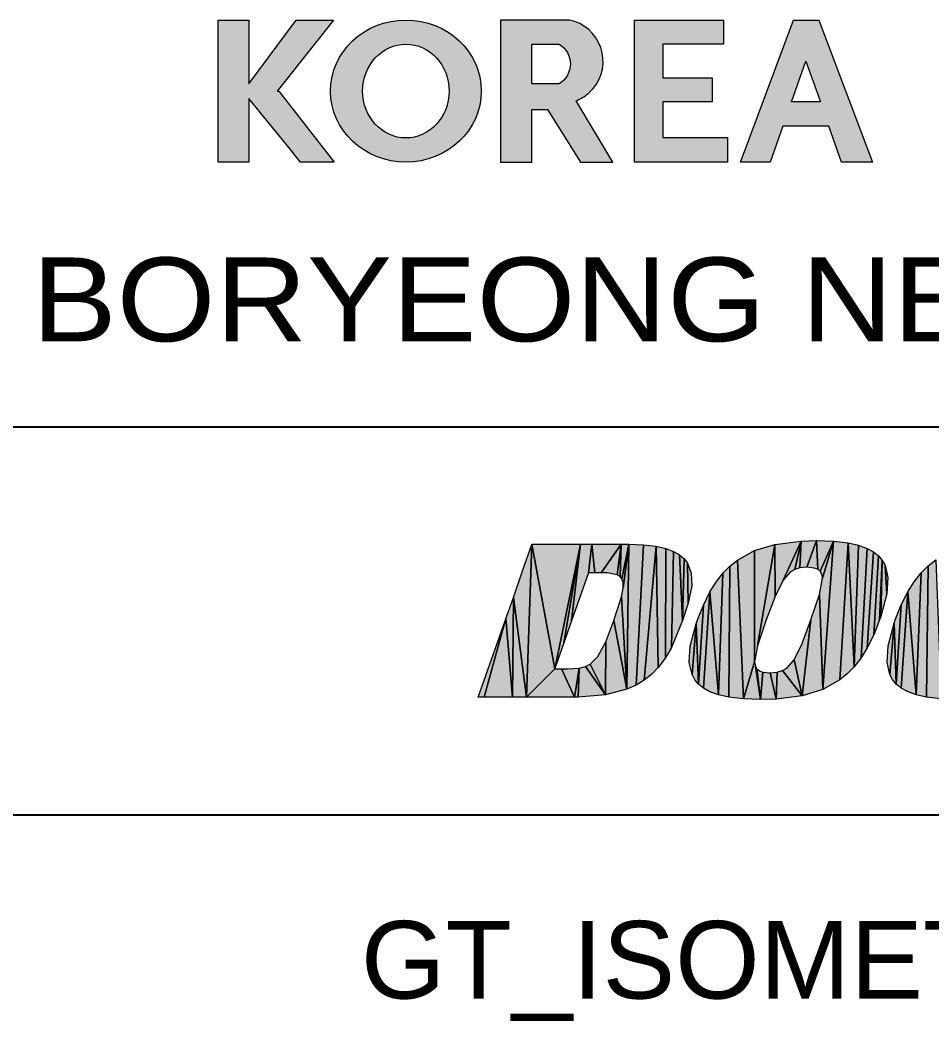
# Model space of a CAD drawing. Header units: inches. Extents: x 0 to 841, y 0 to 594.
# Drawn here: x 701.91 to 731.31, y 52.28 to 84.53 of the extents above; entities that cross this region are included whole.
import ezdxf
from ezdxf.enums import TextEntityAlignment as Align

# ---------------------------------------------------------------- set-up
doc = ezdxf.new("R2010")
doc.units = ezdxf.units.IN
doc.header["$MEASUREMENT"] = 0
for name, color, linetype in [('BG 0', 7, 'Continuous'), ('BG Border', 7, 'Continuous'), ('FRAME', 7, 'Continuous')]:
    doc.layers.add(name, color=color, linetype=linetype)
doc.styles.add('Arial', font='arial.ttf')

msp = doc.modelspace()

# ---------------------------------------------------------------- hatches: boundary and pattern name
at = {"layer": 'BG 0', "linetype": 'Continuous'}
for points in [[(727.0907270337457, 67.73979415604187), (726.5110777435491, 66.47867973050377), (726.2503490625913, 65.95501580223934), (726.2450613150927, 67.63327475267351)], [(727.0907270337457, 67.73979415604187), (726.8868549912964, 66.8246733398778), (726.7499610838306, 66.74545393590606), (726.5110777435491, 66.47867973050377)], [(727.0907270337457, 67.73979415604187), (727.0525644520507, 66.87460983914094), (726.8868549912964, 66.8246733398778)], [(727.5816329656689, 67.75305692170618), (727.2768130164266, 66.89341739558512), (727.0525644520507, 66.87460983914094), (727.0907270337457, 67.73979415604187)], [(727.6230536544085, 66.82992436690775), (727.5098210817094, 66.8714819228491), (727.2768130164266, 66.89341739558512), (727.5816329656689, 67.75305692170618)], [(728.1341224618948, 67.735217450347), (727.7013283408662, 66.7672825854603), (727.6230536544085, 66.82992436690775), (727.5816329656689, 67.75305692170618)], [(728.1341224618948, 67.735217450347), (727.7900449933442, 62.96048160576944), (727.6850645114384, 66.01999100256407), (727.7756505695977, 66.54090089567293)], [(728.1341224618948, 67.735217450347), (727.7756505695977, 66.54090089567293), (727.7526301739218, 66.67653963075279), (727.7013283408662, 66.7672825854603)], [(728.606601394959, 67.68048392257653), (728.3335880480952, 63.26379935401776), (727.7900449933442, 62.96048160576944), (728.1341224618948, 67.735217450347)], [(717.8138814574204, 65.92619023427778), (718.1013426396215, 66.74384491173032), (718.4129191551121, 67.63020358619701), (718.2332959749295, 62.70696015135818)], [(718.2332959749295, 62.70696015135818), (718.4129191551121, 67.63020358619701), (718.4153226767024, 67.63698352001634), (719.1509872239055, 63.62325936074638)], [(719.1509872239055, 63.62325936074638), (718.4153226767024, 67.63698352001634), (719.9739797222232, 67.63698352001634)], [(719.9739797222232, 67.63698352001634), (719.4422406290603, 64.45809254112079), (719.1762509063992, 63.69564541930789), (719.1509872239055, 63.62325936074638)], [(719.9739797222232, 67.63698352001634), (719.6911119368391, 65.17150782249135), (719.6361781156028, 65.0139770115931), (719.4422406290603, 64.45809254112079)], [(720.2312633555682, 66.71975962246076), (719.6911119368391, 65.17150782249135), (719.9739797222232, 67.63698352001634), (720.3420389950861, 67.63698352001634)], [(720.2312633555682, 66.71975962246076), (720.3420389950861, 67.63698352001634), (720.4404498513115, 66.71975962246076)], [(721.2912430826905, 67.63698352001634), (720.6496363470549, 66.71975962246076), (720.4404498513115, 66.71975962246076), (720.3420389950861, 67.63698352001634)], [(721.2912430826905, 67.63698352001634), (721.1576873996556, 66.65518167084332), (720.8401020801892, 66.7148090356296), (720.6496363470549, 66.71975962246076)], [(721.2912430826905, 67.63698352001634), (721.2520923865638, 66.5984485466387), (721.1576873996556, 66.65518167084332)], [(721.532636767744, 67.63698352001634), (721.3155720623436, 66.5198467141867), (721.2520923865638, 66.5984485466387), (721.2912430826905, 67.63698352001634)], [(721.532636767744, 67.63698352001634), (721.4750323669629, 62.96870365254296), (721.3017117545061, 65.94381605927339), (721.3549096990382, 66.23400790905905)], [(721.3549096990382, 66.23400790905905), (721.3520254731299, 66.40691791991085), (721.3155720623436, 66.5198467141867), (721.532636767744, 67.63698352001634)], [(722.014115553874, 67.61982170821665), (721.7685290589352, 63.10047672373173), (721.4750323669629, 62.96870365254296), (721.532636767744, 67.63698352001634)], [(722.4193492940003, 67.56984848848478), (722.026159867621, 63.25487294188929), (721.7685290589352, 63.10047672373173), (722.014115553874, 67.61982170821665)], [(722.4852859029612, 63.66533767969896), (722.2728947117641, 63.44889054581823), (722.026159867621, 63.25487294188929), (722.4193492940003, 67.56984848848478)], [(722.4852859029612, 63.66533767969896), (722.4193492940003, 67.56984848848478), (722.7264125300602, 67.49776287012205), (722.7170922074489, 63.9744539237839)], [(722.7170922074489, 63.9744539237839), (722.7264125300602, 67.49776287012205), (722.9788090028383, 67.40209603437884), (722.909988167969, 64.31095696110063)], [(722.909988167969, 64.31095696110063), (722.9788090028383, 67.40209603437884), (723.1671115665414, 67.29408778291426), (723.2692345283341, 65.1748627380445)], [(725.0368110116437, 67.12817135224537), (725.5812887692354, 67.4303407512894), (725.5915170888919, 63.84331845346144), (725.2303746170501, 62.65285087155632)], [(726.2450613150927, 67.63327475267351), (725.6837589063689, 64.36558366568929), (725.5915170888919, 63.84331845346144), (725.5812887692354, 67.4303407512894)], [(726.2450613150927, 67.63327475267351), (726.2503490625913, 65.95501580223934), (725.9666533975485, 65.19796325110693), (725.6837589063689, 64.36558366568929)], [(728.8003786467289, 63.69063474443698), (728.5778125474661, 63.46222007597116), (728.3335880480952, 63.26379935401776), (728.606601394959, 67.68048392257653)], [(728.8003786467289, 63.69063474443698), (728.606601394959, 67.68048392257653), (728.9389817251034, 67.60588795944172)], [(728.8003786467289, 63.69063474443698), (728.9389817251034, 67.60588795944172), (729.219259048329, 67.5036715273649), (729.0203275780377, 63.97454739406795)], [(729.0203275780377, 63.97454739406795), (729.219259048329, 67.5036715273649), (729.4207275691879, 67.39208803753475), (729.21931245992, 64.29635556743949)], [(723.2692345283341, 65.1748627380445), (723.1671115665414, 67.29408778291426), (723.3153554370728, 67.16872744085744)], [(723.4516084054478, 65.7334278027349), (723.2692345283341, 65.1748627380445), (723.3153554370728, 67.16872744085744), (723.4242082593182, 67.031279388136)], [(724.7577354492132, 62.70762445801994), (724.7922660427273, 66.93041159872931), (725.0368110116437, 67.12817135224537), (725.2303746170501, 62.65285087155632)], [(729.21931245992, 64.29635556743949), (729.4207275691879, 67.39208803753475), (729.5849147996016, 67.25834875215614), (729.4275909586181, 64.71976593959253)], [(729.4275909586181, 64.71976593959253), (729.5849147996016, 67.25834875215614), (729.7039692357083, 67.11485183676574), (729.614745173117, 65.19796325110693)], [(729.614745173117, 65.19796325110693), (729.7039692357083, 67.11485183676574), (729.6552845706068, 65.31324215538218)], [(729.8487680586268, 66.03959639464725), (729.6552845706068, 65.31324215538218), (729.7039692357083, 67.11485183676574), (729.7926324765954, 66.95142238329795)], [(731.1273347214901, 62.71066558047657), (731.1832299513626, 66.93859692503409), (731.4303386766419, 67.1361029734934), (731.5989857748953, 62.65573843568911)], [(723.4516084054478, 65.7334278027349), (723.4242082593182, 67.031279388136), (723.550126084855, 66.70969821402576), (723.5647074491695, 66.29657958779346)], [(724.4255153538415, 62.7822237593792), (724.5694328855102, 66.70272466318943), (724.7922660427273, 66.93041159872931), (724.7577354492132, 62.70762445801994)], [(729.8487680586268, 66.03959639464725), (729.7926324765954, 66.95142238329795), (729.8816161870277, 66.56102371254292)], [(730.7968505028224, 62.7852615436114), (730.9576728030096, 66.7110368420226), (731.1832299513626, 66.93859692503409), (731.1273347214901, 62.71066558047657)], [(724.1498314274329, 66.09859283501608), (724.3491367788605, 66.41956645227987), (724.5694328855102, 66.70272466318943), (724.4255153538415, 62.7822237593792)], [(730.5310210149341, 66.10610050176136), (730.7340117661336, 66.42759822026082), (730.9576728030096, 66.7110368420226), (730.7968505028224, 62.7852615436114)], [(717.7858136664047, 62.70696015135818), (717.5740100027074, 65.24388052815515), (717.6550086803009, 65.47428477838184), (717.8138814574204, 65.92619023427778)], [(717.7858136664047, 62.70696015135818), (717.8138814574204, 65.92619023427778), (718.2332959749295, 62.70696015135818)], [(721.4750323669629, 62.96870365254296), (721.0571400797942, 65.1748627380445), (721.3017117545061, 65.94381605927339)], [(723.7800896894569, 63.12979634890908), (723.9409386954394, 65.67567318185439), (724.1498314274329, 66.09859283501608), (723.9441166850977, 62.99604371063275)], [(723.9441166850977, 62.99604371063275), (724.1498314274329, 66.09859283501608), (724.4255153538415, 62.7822237593792), (724.145424971184, 62.8844602208026)], [(727.1278213836229, 62.75651275481174), (727.404253072304, 65.19796325110693), (727.6850645114384, 66.01999100256407), (727.7900449933442, 62.96048160576944)], [(730.1560182352548, 63.13250364892262), (730.3168939470329, 65.68120795796096), (730.5310210149341, 66.10610050176136), (730.3187099411233, 62.99889789252125)], [(730.3187099411233, 62.99889789252125), (730.5310210149341, 66.10610050176136), (730.7968505028224, 62.7852615436114), (730.5185494084599, 62.88741454942402)], [(723.7106012097014, 65.07702605642115), (723.7531702476454, 65.19796325110693), (723.9409386954394, 65.67567318185439), (723.7800896894569, 63.12979634890908)], [(730.0882122206126, 65.09857095689873), (730.123357047422, 65.20090088860618), (730.3168939470329, 65.68120795796096), (730.1560182352548, 63.13250364892262)], [(717.5487463202137, 65.17197183568726), (716.8769353299265, 62.70696015135818), (716.6821699637252, 62.70696015135818)], [(717.7858136664047, 62.70696015135818), (716.8769353299265, 62.70696015135818), (717.5487463202137, 65.17197183568726), (717.5740100027074, 65.24388052815515)], [(720.7865569603161, 62.78443032572809), (720.7929129396327, 64.49594132971933), (721.0571400797942, 65.1748627380445), (721.4750323669629, 62.96870365254296)], [(726.8632470681205, 63.91174537784782), (727.1233882215785, 64.4371718886118), (727.404253072304, 65.19796325110693), (727.1278213836229, 62.75651275481174)], [(723.483815594758, 63.82746522563869), (723.5168239579315, 64.3494900857075), (723.7106012097014, 65.07702605642115), (723.5726123646223, 63.43680283515363)], [(723.5726123646223, 63.43680283515363), (723.7106012097014, 65.07702605642115), (723.7800896894569, 63.12979634890908), (723.6611954881228, 63.27331997009493)], [(729.8618004868054, 63.83226559237044), (729.8946753210016, 64.35928109796359), (730.0882122206126, 65.09857095689873), (729.9500898465561, 63.43978720779493)], [(729.9500898465561, 63.43978720779493), (730.0882122206126, 65.09857095689873), (730.1560182352548, 63.13250364892262), (730.037978619375, 63.27614410796353)], [(720.2899359881671, 63.77035154384894), (720.538620355378, 64.01848176580417), (720.7929129396327, 64.49594132971933), (720.7865569603161, 62.78443032572809)], [(727.1278213836229, 62.75651275481174), (726.4868288812825, 63.56464681618712), (726.623936435112, 63.64399307268724), (726.8632470681205, 63.91174537784782)], [(719.7844486919295, 62.70696015135818), (718.2332959749295, 62.70696015135818), (719.1509872239055, 63.62325936074638), (719.3627107702164, 63.62325936074638)], [(719.7844486919295, 62.70696015135818), (719.3627107702164, 63.62325936074638), (719.5744610223228, 63.62325936074638), (719.9352830246191, 63.64515811301365)], [(719.7844486919295, 62.70696015135818), (719.9352830246191, 63.64515811301365), (719.9067879408763, 62.7079315746676)], [(720.7865569603161, 62.78443032572809), (719.9067879408763, 62.7079315746676), (719.9352830246191, 63.64515811301365), (720.1379266004778, 63.69519142078528)], [(720.7865569603161, 62.78443032572809), (720.1379266004778, 63.69519142078528), (720.2899359881671, 63.77035154384894)], [(725.2303746170501, 62.65285087155632), (725.5915170888919, 63.84331845346144), (725.6141368976363, 63.70878467066826), (725.7831044654351, 62.6350080619727)], [(725.7831044654351, 62.6350080619727), (725.6141368976363, 63.70878467066826), (725.6650648495554, 63.61936031461099)], [(725.6650648495554, 63.61936031461099), (725.7432060070361, 63.55780679432803), (725.856919284053, 63.5170170300058), (725.7831044654351, 62.6350080619727)], [(727.1278213836229, 62.75651275481174), (726.2846927155374, 62.64888839915673), (726.3203449524603, 63.51455675860017), (726.4868288812825, 63.56464681618712)], [(725.7831044654351, 62.6350080619727), (725.856919284053, 63.5170170300058), (726.0924643999035, 63.49557227626114), (726.2846927155374, 62.64888839915673)], [(726.2846927155374, 62.64888839915673), (726.0924643999035, 63.49557227626114), (726.3203449524603, 63.51455675860017)]]:
    msp.add_hatch(color=7, dxfattribs=at).paths.add_polyline_path(points)
at = {"layer": 'BG Border', "linetype": 'ByBlock', "true_color": 0x004c8c}
for points in [[(708.3037886769068, 79.94792289925337), (708.3033728495701, 84.52399355308813), (709.2872280446638, 84.52408295577024), (709.2874150899121, 82.46569184699287), (710.8195921926855, 84.52422220137379), (712.0132722575589, 84.52433067101396), (710.2044018524056, 82.23613095324035), (710.2560852927637, 82.23613564991912), (712.0428125767222, 79.94826266332599), (710.9574613635816, 79.94816403765157), (710.5770810098209, 80.41576647123112), (709.3331895476587, 81.94488507335345), (709.2874573071853, 82.00110382051936), (709.287643871097, 79.94801230216059)], [(721.7142170831601, 79.94914150197425), (721.7142170831601, 84.52521219375502), (724.5880388451351, 84.52547333734125), (724.5881091900116, 83.7513455448096), (722.637013379326, 83.75116824883823), (722.637112067625, 82.66512913430753), (724.21688566168, 82.66527268767683), (724.216956143303, 81.88963299498018), (722.6371120545741, 81.88963299498018), (722.6371120545741, 80.739100783953), (724.7173214847385, 80.739100783953), (724.7173214847385, 79.94941439343856)]]:
    msp.add_hatch(color=154, dxfattribs=at).paths.add_polyline_path(points)
h = msp.add_hatch(color=154, dxfattribs=at)
edge = h.paths.add_edge_path()
edge.add_ellipse((714.3511185528575, 82.23628703651428), major_axis=(-2.429057602722495, 0), ratio=0.9420345039450488, start_angle=0, end_angle=360)
edge = h.paths.add_edge_path(flags=0)
edge.add_ellipse((714.3511185528575, 82.23628703651428), major_axis=(-0.0001017899647903775, -1.510892722731111), ratio=0.923222539199499, start_angle=0, end_angle=360)
h = msp.add_hatch(color=154, dxfattribs=at)
edge = h.paths.add_edge_path()
edge.add_arc((719.3491548466322, 83.19480878577276), 1.357612618402048, 319.7746124254666, 438.4693482007535)
edge.add_line((719.6205309394427, 84.52502194083303), (717.3967121516307, 84.52481986286433))
edge.add_line((717.3967121516307, 84.52481986286433), (717.3971279798393, 79.94874920902257))
edge.add_line((717.3971279798393, 79.94874920902257), (718.4047170011521, 79.94884076837678))
edge.add_line((718.4047170011521, 79.94884076837678), (718.4047170011521, 81.64401375916147))
edge.add_line((718.4047170011521, 81.64401375916147), (718.9160006598678, 81.64401375916147))
edge.add_line((718.9160006598678, 81.64401375916147), (719.9796465089917, 79.94898388183769))
edge.add_line((719.9796465089917, 79.94898388183769), (721.0220441290227, 79.94907860450884))
edge.add_line((721.0220441290227, 79.94907860450884), (719.834256497333, 81.9268228197104))
edge.add_arc((719.3491548466321, 83.19480878577409), 1.357612618403009, 290.9356768395801, 310.2253875748016)
edge.add_line((720.2258957264711, 82.15825803869686), (720.3857055937128, 82.31806790593932))
edge = h.paths.add_edge_path(flags=0)
edge.add_line((719.2891995322179, 82.47136276498689), (718.4047170001733, 82.47136276461761))
edge.add_line((718.4047170001733, 82.47136276461761), (718.4047170001733, 83.75301501973401))
edge.add_line((718.4047170001733, 83.75301501973401), (719.2891995322128, 83.75301501982041))
edge.add_arc((718.9022912140913, 83.1121888924021), 0.7485694170974432, -58.877894777164784, 58.87789477762237, ccw=False)
h = msp.add_hatch(color=154, dxfattribs=at)
h.paths.add_polyline_path([(725.1381540165058, 79.94945263442077), (726.843658715769, 84.5256783050751), (727.6576530006698, 84.52575227264495), (729.3890186654792, 79.94983890960016), (728.3941346754436, 79.94974850468745), (727.9850792740285, 81.1072609344786), (726.5033816764022, 81.1072609346967), (726.0942834740404, 79.94953951781014)])
h.paths.add_polyline_path([(726.7781027418583, 81.88470375492187), (727.2442023603298, 83.20373548175581), (727.7103373559828, 81.88470375492187)], flags=0)

# ---------------------------------------------------------------- linework, layer by layer
at = {"layer": 'BG 0', "color": 7, "linetype": 'Continuous', "lineweight": 5}
for points in [[(727.090727, 67.739794), (726.511078, 66.47868), (726.250349, 65.955016), (726.245061, 67.633275)], [(727.090727, 67.739794), (726.886855, 66.824673), (726.749961, 66.745454), (726.511078, 66.47868)], [(727.090727, 67.739794), (727.052564, 66.87461), (726.886855, 66.824673)], [(727.581633, 67.753057), (727.276813, 66.893417), (727.052564, 66.87461), (727.090727, 67.739794)], [(727.623054, 66.829924), (727.509821, 66.871482), (727.276813, 66.893417), (727.581633, 67.753057)], [(728.134122, 67.735217), (727.701328, 66.767283), (727.623054, 66.829924), (727.581633, 67.753057)], [(728.134122, 67.735217), (727.790045, 62.960482), (727.685065, 66.019991), (727.775651, 66.540901)], [(728.134122, 67.735217), (727.775651, 66.540901), (727.75263, 66.67654), (727.701328, 66.767283)], [(728.606601, 67.680484), (728.333588, 63.263799), (727.790045, 62.960482), (728.134122, 67.735217)], [(717.813881, 65.92619), (718.101343, 66.743845), (718.412919, 67.630204), (718.233296, 62.70696)], [(718.233296, 62.70696), (718.412919, 67.630204), (718.415323, 67.636984), (719.150987, 63.623259)], [(719.150987, 63.623259), (718.415323, 67.636984), (719.97398, 67.636984)], [(719.97398, 67.636984), (719.442241, 64.458093), (719.176251, 63.695645), (719.150987, 63.623259)], [(719.97398, 67.636984), (719.691112, 65.171508), (719.636178, 65.013977), (719.442241, 64.458093)], [(720.231263, 66.71976), (719.691112, 65.171508), (719.97398, 67.636984), (720.342039, 67.636984)], [(720.231263, 66.71976), (720.342039, 67.636984), (720.44045, 66.71976)], [(721.291243, 67.636984), (720.649636, 66.71976), (720.44045, 66.71976), (720.342039, 67.636984)], [(721.291243, 67.636984), (721.157687, 66.655182), (720.840102, 66.714809), (720.649636, 66.71976)], [(721.291243, 67.636984), (721.252092, 66.598449), (721.157687, 66.655182)], [(721.532637, 67.636984), (721.315572, 66.519847), (721.252092, 66.598449), (721.291243, 67.636984)], [(721.532637, 67.636984), (721.475032, 62.968704), (721.301712, 65.943816), (721.35491, 66.234008)], [(721.35491, 66.234008), (721.352025, 66.406918), (721.315572, 66.519847), (721.532637, 67.636984)], [(722.014116, 67.619822), (721.768529, 63.100477), (721.475032, 62.968704), (721.532637, 67.636984)], [(722.419349, 67.569848), (722.02616, 63.254873), (721.768529, 63.100477), (722.014116, 67.619822)], [(722.485286, 63.665338), (722.272895, 63.448891), (722.02616, 63.254873), (722.419349, 67.569848)], [(722.485286, 63.665338), (722.419349, 67.569848), (722.726413, 67.497763), (722.717092, 63.974454)], [(722.717092, 63.974454), (722.726413, 67.497763), (722.978809, 67.402096), (722.909988, 64.310957)], [(722.909988, 64.310957), (722.978809, 67.402096), (723.167112, 67.294088), (723.269235, 65.174863)], [(725.036811, 67.128171), (725.581289, 67.430341), (725.591517, 63.843318), (725.230375, 62.652851)], [(726.245061, 67.633275), (725.683759, 64.365584), (725.591517, 63.843318), (725.581289, 67.430341)], [(726.245061, 67.633275), (726.250349, 65.955016), (725.966653, 65.197963), (725.683759, 64.365584)], [(728.800379, 63.690635), (728.577813, 63.46222), (728.333588, 63.263799), (728.606601, 67.680484)], [(728.800379, 63.690635), (728.606601, 67.680484), (728.938982, 67.605888)], [(728.800379, 63.690635), (728.938982, 67.605888), (729.219259, 67.503672), (729.020328, 63.974547)], [(729.020328, 63.974547), (729.219259, 67.503672), (729.420728, 67.392088), (729.219312, 64.296356)], [(723.269235, 65.174863), (723.167112, 67.294088), (723.315355, 67.168727)], [(723.451608, 65.733428), (723.269235, 65.174863), (723.315355, 67.168727), (723.424208, 67.031279)], [(724.757735, 62.707624), (724.792266, 66.930412), (725.036811, 67.128171), (725.230375, 62.652851)], [(729.219312, 64.296356), (729.420728, 67.392088), (729.584915, 67.258349), (729.427591, 64.719766)], [(729.427591, 64.719766), (729.584915, 67.258349), (729.703969, 67.114852), (729.614745, 65.197963)], [(729.614745, 65.197963), (729.703969, 67.114852), (729.655285, 65.313242)], [(729.848768, 66.039596), (729.655285, 65.313242), (729.703969, 67.114852), (729.792632, 66.951422)], [(731.127335, 62.710666), (731.18323, 66.938597), (731.430339, 67.136103), (731.598986, 62.655738)], [(723.451608, 65.733428), (723.424208, 67.031279), (723.550126, 66.709698), (723.564707, 66.29658)], [(724.425515, 62.782224), (724.569433, 66.702725), (724.792266, 66.930412), (724.757735, 62.707624)], [(729.848768, 66.039596), (729.792632, 66.951422), (729.881616, 66.561024)], [(730.796851, 62.785262), (730.957673, 66.711037), (731.18323, 66.938597), (731.127335, 62.710666)], [(724.149831, 66.098593), (724.349137, 66.419566), (724.569433, 66.702725), (724.425515, 62.782224)], [(730.531021, 66.106101), (730.734012, 66.427598), (730.957673, 66.711037), (730.796851, 62.785262)], [(717.785814, 62.70696), (717.57401, 65.243881), (717.655009, 65.474285), (717.813881, 65.92619)], [(717.785814, 62.70696), (717.813881, 65.92619), (718.233296, 62.70696)], [(721.475032, 62.968704), (721.05714, 65.174863), (721.301712, 65.943816)], [(723.78009, 63.129796), (723.940939, 65.675673), (724.149831, 66.098593), (723.944117, 62.996044)], [(723.944117, 62.996044), (724.149831, 66.098593), (724.425515, 62.782224), (724.145425, 62.88446)], [(727.127821, 62.756513), (727.404253, 65.197963), (727.685065, 66.019991), (727.790045, 62.960482)], [(730.156018, 63.132504), (730.316894, 65.681208), (730.531021, 66.106101), (730.31871, 62.998898)], [(730.31871, 62.998898), (730.531021, 66.106101), (730.796851, 62.785262), (730.518549, 62.887415)], [(723.710601, 65.077026), (723.75317, 65.197963), (723.940939, 65.675673), (723.78009, 63.129796)], [(730.088212, 65.098571), (730.123357, 65.200901), (730.316894, 65.681208), (730.156018, 63.132504)], [(717.548746, 65.171972), (716.876935, 62.70696), (716.68217, 62.70696)], [(717.785814, 62.70696), (716.876935, 62.70696), (717.548746, 65.171972), (717.57401, 65.243881)], [(720.786557, 62.78443), (720.792913, 64.495941), (721.05714, 65.174863), (721.475032, 62.968704)], [(726.863247, 63.911745), (727.123388, 64.437172), (727.404253, 65.197963), (727.127821, 62.756513)], [(723.483816, 63.827465), (723.516824, 64.34949), (723.710601, 65.077026), (723.572612, 63.436803)], [(723.572612, 63.436803), (723.710601, 65.077026), (723.78009, 63.129796), (723.661195, 63.27332)], [(729.8618, 63.832266), (729.894675, 64.359281), (730.088212, 65.098571), (729.95009, 63.439787)], [(729.95009, 63.439787), (730.088212, 65.098571), (730.156018, 63.132504), (730.037979, 63.276144)], [(720.289936, 63.770352), (720.53862, 64.018482), (720.792913, 64.495941), (720.786557, 62.78443)], [(727.127821, 62.756513), (726.486829, 63.564647), (726.623936, 63.643993), (726.863247, 63.911745)], [(719.784449, 62.70696), (718.233296, 62.70696), (719.150987, 63.623259), (719.362711, 63.623259)], [(719.784449, 62.70696), (719.362711, 63.623259), (719.574461, 63.623259), (719.935283, 63.645158)], [(719.784449, 62.70696), (719.935283, 63.645158), (719.906788, 62.707932)], [(720.786557, 62.78443), (719.906788, 62.707932), (719.935283, 63.645158), (720.137927, 63.695191)], [(720.786557, 62.78443), (720.137927, 63.695191), (720.289936, 63.770352)], [(725.230375, 62.652851), (725.591517, 63.843318), (725.614137, 63.708785), (725.783104, 62.635008)], [(725.783104, 62.635008), (725.614137, 63.708785), (725.665065, 63.61936)], [(725.665065, 63.61936), (725.743206, 63.557807), (725.856919, 63.517017), (725.783104, 62.635008)], [(727.127821, 62.756513), (726.284693, 62.648888), (726.320345, 63.514557), (726.486829, 63.564647)], [(725.783104, 62.635008), (725.856919, 63.517017), (726.092464, 63.495572), (726.284693, 62.648888)], [(726.284693, 62.648888), (726.092464, 63.495572), (726.320345, 63.514557)]]:
    msp.add_lwpolyline(points, close=True, dxfattribs=at)
at = {"layer": 'BG Border', "color": 7, "linetype": 'Continuous', "lineweight": 25}
for p, q in [((827.000002, 71.410071), (677.000006, 71.410071)), ((827.000006, 58.910071), (677.000006, 58.910071))]:
    msp.add_line(p, q, dxfattribs=at)
at = {"layer": 'BG Border', "color": 7, "linetype": 'Continuous', "lineweight": 0}
for points in [[(708.303789, 79.947923), (708.303373, 84.523994), (709.287228, 84.524083), (709.287415, 82.465692), (710.819592, 84.524222), (712.013272, 84.524331), (710.204402, 82.236131), (710.256085, 82.236136), (712.042813, 79.948263), (710.957461, 79.948164), (710.577081, 80.415766), (709.33319, 81.944885), (709.287457, 82.001104), (709.287644, 79.948012)], [(721.714217, 79.949142), (721.714217, 84.525212), (724.588039, 84.525473), (724.588109, 83.751346), (722.637013, 83.751168), (722.637112, 82.665129), (724.216886, 82.665273), (724.216956, 81.889633), (722.637112, 81.889633), (722.637112, 80.739101), (724.717321, 80.739101), (724.717321, 79.949414)], [(725.138154, 79.949453), (726.843659, 84.525678), (727.657653, 84.525752), (729.389019, 79.949839), (728.394135, 79.949749), (727.985079, 81.107261), (726.503382, 81.107261), (726.094283, 79.94954)], [(726.778103, 81.884704), (727.244202, 83.203735), (727.710337, 81.884704)]]:
    msp.add_lwpolyline(points, close=True, dxfattribs=at)
for points in [[(720.385706, 82.318068, 0.569781), (719.620531, 84.525022), (717.396712, 84.52482), (717.397128, 79.948749), (718.404717, 79.948841), (718.404717, 81.644014), (718.916001, 81.644014), (719.979647, 79.948984), (721.022044, 79.949079), (719.834256, 81.926823, 0.084367), (720.225896, 82.158258)], [(719.2892, 82.471363), (718.404717, 82.471363), (718.404717, 83.753015), (719.2892, 83.753015, -0.564367)]]:
    msp.add_lwpolyline(points, format="xyb", close=True, dxfattribs=at)
for major_axis, ratio in [((-2.429057602722495, 0), 0.942035), ((-0.0001017899647903775, -1.510892722731111), 0.923223)]:
    msp.add_ellipse((714.351119, 82.236287), major_axis=major_axis, ratio=ratio, dxfattribs=at)

# ---------------------------------------------------------------- texts
at = {"layer": 'BG Border', "color": 7, "style": 'Arial', "width": 1.085385}
msp.add_text('BORYEONG NEW COMBINED CYCLE POWER PLANT UNIT #1', height=2.7, dxfattribs=at).set_placement((762.117803, 75.524881), align=Align.MIDDLE_CENTER)
at = {"layer": 'FRAME', "color": 2, "style": 'Arial', "width": 1.00375}
msp.add_text('GT_ISOMETRIC DRAWING_GENERATOR', height=2.5, dxfattribs=at).set_placement((712.9, 53))

doc.saveas('drawing.dxf')
